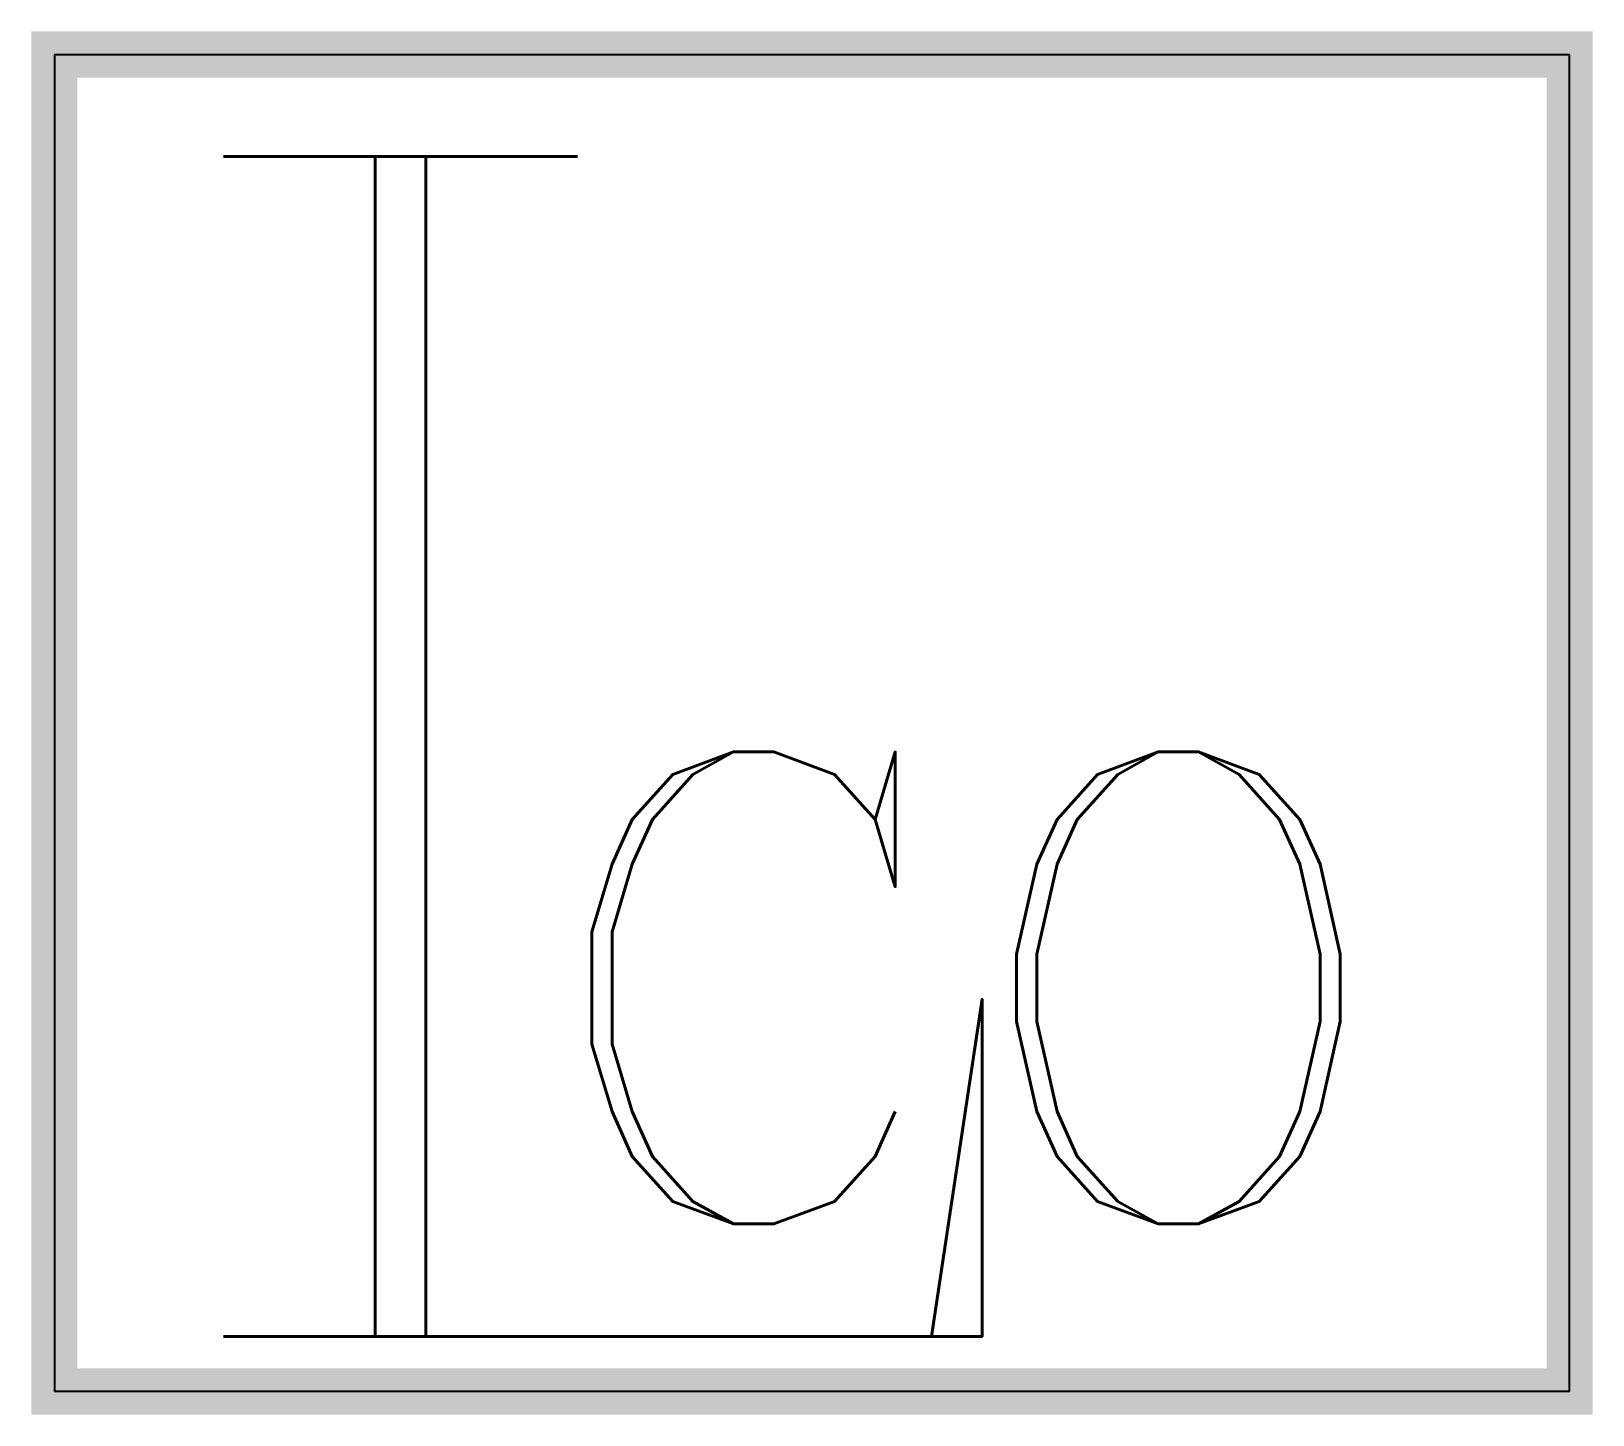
# Model space of a CAD drawing. Header units: inches. Extents: x -12.7 to 12.7, y -11.2 to 11.2.
import ezdxf

# ---------------------------------------------------------------- set-up
doc = ezdxf.new("R2010")
doc.units = ezdxf.units.IN
doc.header["$LTSCALE"] = 48
doc.header["$MEASUREMENT"] = 0
doc.styles.add('FSL12-1', font='complex.shx')

msp = doc.modelspace()

# ---------------------------------------------------------------- wipeouts: each hides what was drawn before it
msp.add_wipeout([(-12.281, 10.837), (12.281, 10.837), (12.281, -10.837), (-12.281, -10.837)])

# ---------------------------------------------------------------- next in the draw order: linework, layer by layer
at = {"linetype": 'Continuous'}
for p, q in [((-12.281, 10.837), (-12.281, -10.837)), ((-12.281, 10.837), (12.281, 10.837)), ((12.281, -10.837), (12.281, 10.837)), ((12.281, -10.837), (-12.281, -10.837))]:
    msp.add_line(p, q, dxfattribs=at)
at = {"linetype": 'Continuous', "const_width": 0.75}
msp.add_lwpolyline([(-12.281, 10.837), (12.281, 10.837), (12.281, -10.837), (-12.281, -10.837)], close=True, dxfattribs=at)

# ---------------------------------------------------------------- next in the draw order: texts
at = {"linetype": 'Continuous', "attachment_point": 1, "style": 'FSL12-1'}
for s, insert, char_height, width in [('L', (-11.177, 9.183), 19.125, 62.475), ('CO', (-4.552, -0.469), 7.65, 54.825)]:
    msp.add_mtext(s, dxfattribs=dict(at, insert=insert, char_height=char_height, width=width))

doc.saveas('drawing.dxf')
